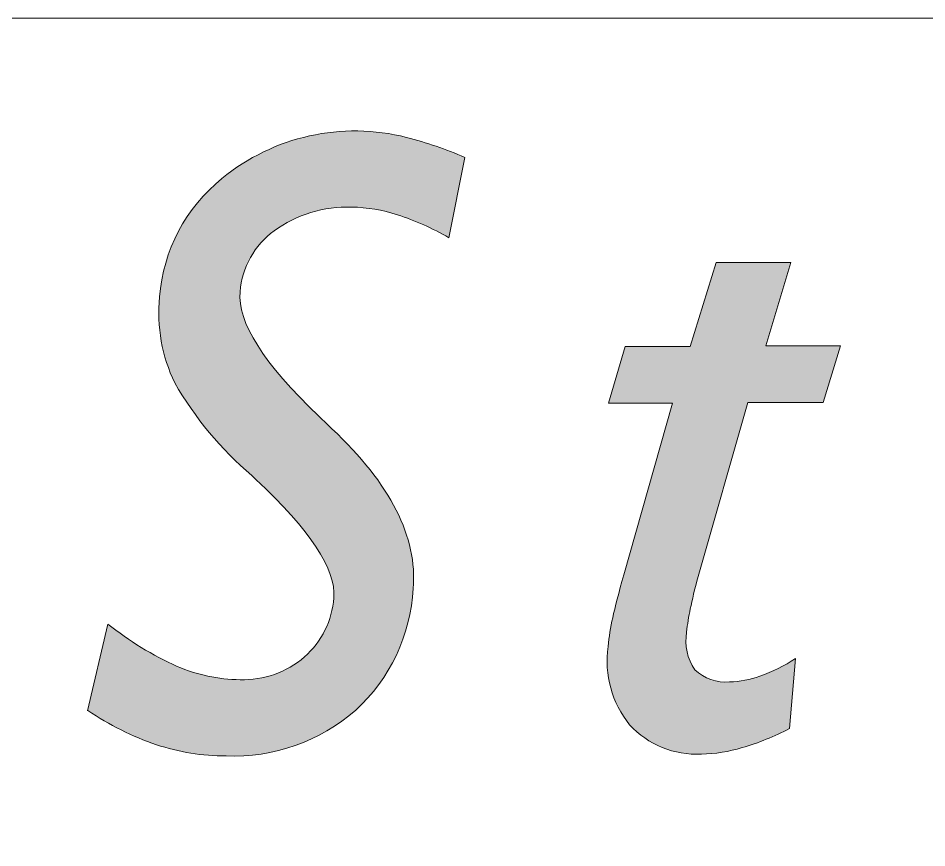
# Model space of a CAD drawing. Header units: inches. Extents: x 11 to 130, y 50 to 91.
# Drawn here: x 49.58 to 70.65, y 71.89 to 91.13 of the extents above; entities that cross this region are included whole.
import ezdxf

# ---------------------------------------------------------------- set-up
doc = ezdxf.new("R2010")
doc.units = ezdxf.units.IN
doc.header["$MEASUREMENT"] = 0
doc.layers.add('Layer 1', color=7, linetype='Continuous')

msp = doc.modelspace()

# ---------------------------------------------------------------- hatches: boundary and pattern name
at = {"layer": 'Layer 1', "true_color": 0x35679a}
h = msp.add_hatch(color=147, dxfattribs=at)
h.dxf.hatch_style = 2
edge = h.paths.add_edge_path()
edge.add_spline(control_points=[(51.188, 75.061), (51.188, 75.061), (51.661, 77.075), (51.661, 77.075), (52.154, 76.682), (52.694, 76.352), (53.269, 76.094), (53.73, 75.896), (54.225, 75.791), (54.726, 75.784), (55.272, 75.768), (55.805, 75.957), (56.219, 76.313), (56.619, 76.662), (56.864, 77.156), (56.9, 77.685), (56.956, 78.339), (56.354, 79.254), (55.093, 80.43), (55.093, 80.43), (54.998, 80.522), (54.998, 80.522), (54.284, 81.129), (53.68, 81.854), (53.213, 82.666), (52.912, 83.285), (52.79, 83.975), (52.86, 84.66), (52.941, 85.736), (53.465, 86.731), (54.307, 87.408), (55.501, 88.389), (57.092, 88.742), (58.589, 88.36), (59.051, 88.24), (59.502, 88.086), (59.94, 87.898), (59.94, 87.898), (59.567, 86.035), (59.567, 86.035), (59.189, 86.255), (58.79, 86.432), (58.374, 86.565), (58.033, 86.679), (57.676, 86.74), (57.316, 86.745), (56.671, 86.767), (56.038, 86.573), (55.517, 86.194), (55.06, 85.862), (54.771, 85.346), (54.726, 84.783), (54.663, 84.078), (55.271, 83.116), (56.55, 81.897), (56.55, 81.897), (56.762, 81.696), (56.762, 81.696), (56.762, 81.696), (56.857, 81.605), (56.857, 81.605), (58.219, 80.323), (58.847, 79.087), (58.741, 77.897), (58.684, 76.818), (58.205, 75.804), (57.408, 75.075), (56.577, 74.352), (55.502, 73.973), (54.402, 74.016), (53.853, 74.017), (53.307, 74.105), (52.786, 74.277), (52.224, 74.469), (51.69, 74.735), (51.199, 75.068)], knot_values=[0, 0, 0, 0, 0.352778, 0.352778, 0.352778, 0.705556, 0.705556, 0.705556, 1.058333, 1.058333, 1.058333, 1.411111, 1.411111, 1.411111, 1.763889, 1.763889, 1.763889, 2.116667, 2.116667, 2.116667, 2.469444, 2.469444, 2.469444, 2.822222, 2.822222, 2.822222, 3.175, 3.175, 3.175, 3.527778, 3.527778, 3.527778, 3.880556, 3.880556, 3.880556, 4.233333, 4.233333, 4.233333, 4.586111, 4.586111, 4.586111, 4.938889, 4.938889, 4.938889, 5.291667, 5.291667, 5.291667, 5.644444, 5.644444, 5.644444, 5.997222, 5.997222, 5.997222, 6.35, 6.35, 6.35, 6.702778, 6.702778, 6.702778, 7.055556, 7.055556, 7.055556, 7.408333, 7.408333, 7.408333, 7.761111, 7.761111, 7.761111, 8.113889, 8.113889, 8.113889, 8.466667, 8.466667, 8.466667, 8.819444, 8.819444, 8.819444, 8.819444], degree=3, periodic=0)
edge.add_line((51.199, 75.068), (51.188, 75.061))
h = msp.add_hatch(color=147, dxfattribs=at)
h.dxf.hatch_style = 2
edge = h.paths.add_edge_path()
edge.add_spline(control_points=[(65.349, 78.179), (65.271, 77.885), (65.211, 77.635), (65.169, 77.428), (65.13, 77.25), (65.102, 77.069), (65.084, 76.888), (65.03, 76.584), (65.099, 76.271), (65.274, 76.017), (65.489, 75.811), (65.783, 75.708), (66.079, 75.734), (66.32, 75.739), (66.558, 75.783), (66.784, 75.865), (67.073, 75.971), (67.35, 76.109), (67.61, 76.274), (67.61, 76.274), (67.469, 74.651), (67.469, 74.651), (67.119, 74.468), (66.751, 74.32), (66.372, 74.21), (66.065, 74.115), (65.747, 74.064), (65.426, 74.059), (64.798, 74.027), (64.187, 74.276), (63.761, 74.739), (63.35, 75.248), (63.169, 75.905), (63.264, 76.553), (63.285, 76.778), (63.32, 77.002), (63.369, 77.223), (63.424, 77.47), (63.509, 77.8), (63.627, 78.214), (63.627, 78.214), (64.756, 82.201), (64.756, 82.201), (64.756, 82.201), (63.271, 82.201), (63.271, 82.201), (63.271, 82.201), (63.662, 83.513), (63.662, 83.513), (63.662, 83.513), (65.169, 83.513), (65.169, 83.513), (65.169, 83.513), (65.768, 85.457), (65.768, 85.457), (65.768, 85.457), (67.5, 85.457), (67.5, 85.457), (67.5, 85.457), (66.918, 83.527), (66.918, 83.527), (66.918, 83.527), (68.651, 83.527), (68.651, 83.527), (68.651, 83.527), (68.248, 82.215), (68.248, 82.215), (68.248, 82.215), (66.506, 82.215), (66.506, 82.215), (66.506, 82.215), (65.349, 78.179), (65.349, 78.179)], knot_values=[0, 0, 0, 0, 0.352778, 0.352778, 0.352778, 0.705556, 0.705556, 0.705556, 1.058333, 1.058333, 1.058333, 1.411111, 1.411111, 1.411111, 1.763889, 1.763889, 1.763889, 2.116667, 2.116667, 2.116667, 2.469444, 2.469444, 2.469444, 2.822222, 2.822222, 2.822222, 3.175, 3.175, 3.175, 3.527778, 3.527778, 3.527778, 3.880556, 3.880556, 3.880556, 4.233333, 4.233333, 4.233333, 4.586111, 4.586111, 4.586111, 4.938889, 4.938889, 4.938889, 5.291667, 5.291667, 5.291667, 5.644444, 5.644444, 5.644444, 5.997222, 5.997222, 5.997222, 6.35, 6.35, 6.35, 6.702778, 6.702778, 6.702778, 7.055556, 7.055556, 7.055556, 7.408333, 7.408333, 7.408333, 7.761111, 7.761111, 7.761111, 8.113889, 8.113889, 8.113889, 8.466667, 8.466667, 8.466667, 8.466667], degree=3, periodic=0)
edge.add_line((65.349, 78.179), (65.349, 78.179))

# ---------------------------------------------------------------- linework, layer by layer
at = {"layer": 'Layer 1', "lineweight": 0}
msp.add_lwpolyline([(11.402, 91.126), (130.097, 91.126), (130.097, 49.985), (11.402, 49.985), (11.402, 91.126), (11.402, 91.126)], dxfattribs=at)
for points, knots in [([(51.188, 75.061), (51.188, 75.061), (51.661, 77.075), (51.661, 77.075), (52.154, 76.682), (52.694, 76.352), (53.269, 76.094), (53.73, 75.896), (54.225, 75.791), (54.726, 75.784), (55.272, 75.768), (55.805, 75.957), (56.219, 76.313), (56.619, 76.662), (56.864, 77.156), (56.9, 77.685), (56.956, 78.339), (56.354, 79.254), (55.093, 80.43), (55.093, 80.43), (54.998, 80.522), (54.998, 80.522), (54.284, 81.129), (53.68, 81.854), (53.213, 82.666), (52.912, 83.285), (52.79, 83.975), (52.86, 84.66), (52.941, 85.736), (53.465, 86.731), (54.307, 87.408), (55.501, 88.389), (57.092, 88.742), (58.589, 88.36), (59.051, 88.24), (59.502, 88.086), (59.94, 87.898), (59.94, 87.898), (59.567, 86.035), (59.567, 86.035), (59.189, 86.255), (58.79, 86.432), (58.374, 86.565), (58.033, 86.679), (57.676, 86.74), (57.316, 86.745), (56.671, 86.767), (56.038, 86.573), (55.517, 86.194), (55.06, 85.862), (54.771, 85.346), (54.726, 84.783), (54.663, 84.078), (55.271, 83.116), (56.55, 81.897), (56.55, 81.897), (56.762, 81.696), (56.762, 81.696), (56.762, 81.696), (56.857, 81.605), (56.857, 81.605), (58.219, 80.323), (58.847, 79.087), (58.741, 77.897), (58.684, 76.818), (58.205, 75.804), (57.408, 75.075), (56.577, 74.352), (55.502, 73.973), (54.402, 74.016), (53.853, 74.017), (53.307, 74.105), (52.786, 74.277), (52.224, 74.469), (51.69, 74.735), (51.199, 75.068)], [0, 0, 0, 0, 1, 1, 1, 2, 2, 2, 3, 3, 3, 4, 4, 4, 5, 5, 5, 6, 6, 6, 7, 7, 7, 8, 8, 8, 9, 9, 9, 10, 10, 10, 11, 11, 11, 12, 12, 12, 13, 13, 13, 14, 14, 14, 15, 15, 15, 16, 16, 16, 17, 17, 17, 18, 18, 18, 19, 19, 19, 20, 20, 20, 21, 21, 21, 22, 22, 22, 23, 23, 23, 24, 24, 24, 25, 25, 25, 25]), ([(65.349, 78.179), (65.271, 77.885), (65.211, 77.635), (65.169, 77.428), (65.13, 77.25), (65.102, 77.069), (65.084, 76.888), (65.03, 76.584), (65.099, 76.271), (65.274, 76.017), (65.489, 75.811), (65.783, 75.708), (66.079, 75.734), (66.32, 75.739), (66.558, 75.783), (66.784, 75.865), (67.073, 75.971), (67.35, 76.109), (67.61, 76.274), (67.61, 76.274), (67.469, 74.651), (67.469, 74.651), (67.119, 74.468), (66.751, 74.32), (66.372, 74.21), (66.065, 74.115), (65.747, 74.064), (65.426, 74.059), (64.798, 74.027), (64.187, 74.276), (63.761, 74.739), (63.35, 75.248), (63.169, 75.905), (63.264, 76.553), (63.285, 76.778), (63.32, 77.002), (63.369, 77.223), (63.424, 77.47), (63.509, 77.8), (63.627, 78.214), (63.627, 78.214), (64.756, 82.201), (64.756, 82.201), (64.756, 82.201), (63.271, 82.201), (63.271, 82.201), (63.271, 82.201), (63.662, 83.513), (63.662, 83.513), (63.662, 83.513), (65.169, 83.513), (65.169, 83.513), (65.169, 83.513), (65.768, 85.457), (65.768, 85.457), (65.768, 85.457), (67.5, 85.457), (67.5, 85.457), (67.5, 85.457), (66.918, 83.527), (66.918, 83.527), (66.918, 83.527), (68.651, 83.527), (68.651, 83.527), (68.651, 83.527), (68.248, 82.215), (68.248, 82.215), (68.248, 82.215), (66.506, 82.215), (66.506, 82.215), (66.506, 82.215), (65.349, 78.179), (65.349, 78.179)], [0, 0, 0, 0, 1, 1, 1, 2, 2, 2, 3, 3, 3, 4, 4, 4, 5, 5, 5, 6, 6, 6, 7, 7, 7, 8, 8, 8, 9, 9, 9, 10, 10, 10, 11, 11, 11, 12, 12, 12, 13, 13, 13, 14, 14, 14, 15, 15, 15, 16, 16, 16, 17, 17, 17, 18, 18, 18, 19, 19, 19, 20, 20, 20, 21, 21, 21, 22, 22, 22, 23, 23, 23, 24, 24, 24, 24])]:
    msp.add_open_spline(points, degree=3, knots=knots, dxfattribs=at)

doc.saveas('drawing.dxf')
